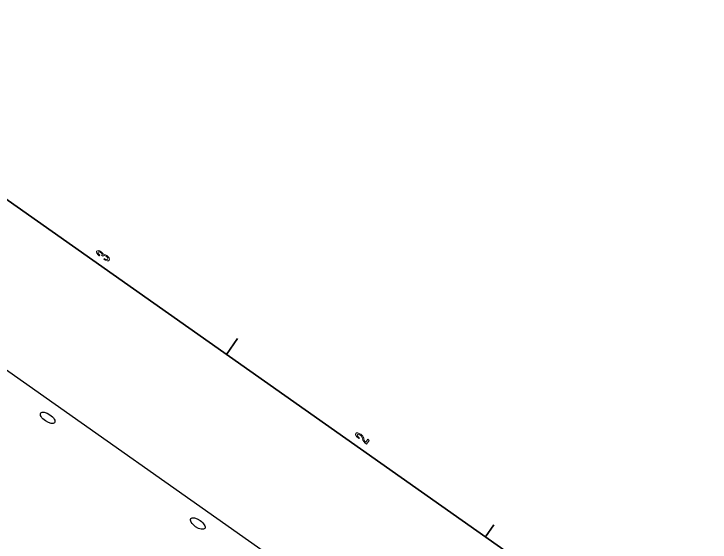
# Model space of a CAD drawing. Extents: x -102847 to 46781, y 197 to 139301.
# Drawn here: x -27067 to 42201, y 82681 to 135283 of the extents above; entities that cross this region are included whole.
import ezdxf

# ---------------------------------------------------------------- set-up
doc = ezdxf.new("R2010")
doc.units = 0

# ---------------------------------------------------------------- blocks, each defined once
blk = doc.blocks.new('Eletronics Cover 2 Upper')
at = {"color": 7, "lineweight": 35}
blk.add_line((410, 10), (410, 287), dxfattribs=at)
blk.add_line((337.703186, 232.168518), (337.703186, 109.668518))
at = {"color": 7, "lineweight": 35, "ltscale": 0.25}
blk.add_line((410, 148.5), (420, 148.5), dxfattribs=at)
at = {"color": 7, "lineweight": 35, "ltscale": 0.1875}
blk.add_line((410, 74.300003), (417.5, 74.300003), dxfattribs=at)
at = {"color": 7, "lineweight": 13}
for points in [[(413.729126, 184.866226), (413.729126, 184.830917), (413.809814, 184.346771), (414.046844, 183.983658), (414.420044, 183.751663), (414.914276, 183.665939), (415.438782, 183.751663), (415.832153, 183.973572), (416.08429, 184.326599), (416.175079, 184.780487), (416.134735, 185.078033), (416.023773, 185.320114), (415.842224, 185.506714), (415.600159, 185.642883), (415.927948, 185.915222), (416.043945, 186.348938), (415.968292, 186.74231), (415.751434, 187.039856), (415.398407, 187.226456), (414.914276, 187.292023), (414.460388, 187.211319), (414.112396, 186.989426), (413.885468, 186.636398), (413.809814, 186.167374), (413.809814, 186.13208), (414.258636, 186.13208), (414.299011, 186.454834), (414.430115, 186.686829), (414.641937, 186.828033), (414.939484, 186.878479), (415.201721, 186.83812), (415.393372, 186.732224), (415.509369, 186.560745), (415.554749, 186.328766), (415.509369, 186.081635), (415.388336, 185.915222), (415.176514, 185.814346), (414.889069, 185.784088), (414.692383, 185.789139), (414.692383, 185.390717), (414.939484, 185.400803), (415.257202, 185.355423), (415.494232, 185.234375), (415.635468, 185.037689), (415.685883, 184.780487), (415.630402, 184.487976), (415.484161, 184.271118), (415.252167, 184.134949), (414.944519, 184.089569), (414.626801, 184.139999), (414.394806, 184.29129), (414.248566, 184.533371), (414.193085, 184.866226)], [(413.76947, 109.566788), (416.175079, 109.566788), (416.175079, 110.000504), (414.273773, 110.000504), (414.3797, 110.237534), (414.561249, 110.434219), (415.121033, 110.79229), (415.418579, 110.943588), (415.751434, 111.160446), (415.988464, 111.412613), (416.124634, 111.710159), (416.175079, 112.048058), (416.089355, 112.471687), (415.852325, 112.804543), (415.489197, 113.016357), (415.020172, 113.092003), (414.536041, 113.006271), (414.167877, 112.769234), (413.930847, 112.390999), (413.850159, 111.891716), (413.850159, 111.821114), (414.309082, 111.821114), (414.309082, 111.861458), (414.354462, 112.204399), (414.490631, 112.456558), (414.707489, 112.617943), (414.994965, 112.673416), (415.287476, 112.622986), (415.504333, 112.496902), (415.645538, 112.300217), (415.695984, 112.053101), (415.660675, 111.821114), (415.56485, 111.624428), (415.403473, 111.452957), (415.181549, 111.301659), (414.884003, 111.140274), (414.389771, 110.827591), (414.041779, 110.494743), (413.835022, 110.091286), (413.76947, 109.581917)]]:
    blk.add_lwpolyline(points, close=True, dxfattribs=at)
for centre in [(329.703186, 174.168518), (329.703186, 131.168518)]:
    blk.add_circle(centre, 2)

msp = doc.modelspace()

# ---------------------------------------------------------------- block references
at = {"xscale": 191.9987919355817, "yscale": 424.9905550316047, "zscale": 191.9987919355817, "rotation": 54.82461164943881}
msp.add_blockref('Eletronics Cover 2 Upper', (326.41, 672.259), dxfattribs=at)

doc.saveas('drawing.dxf')
